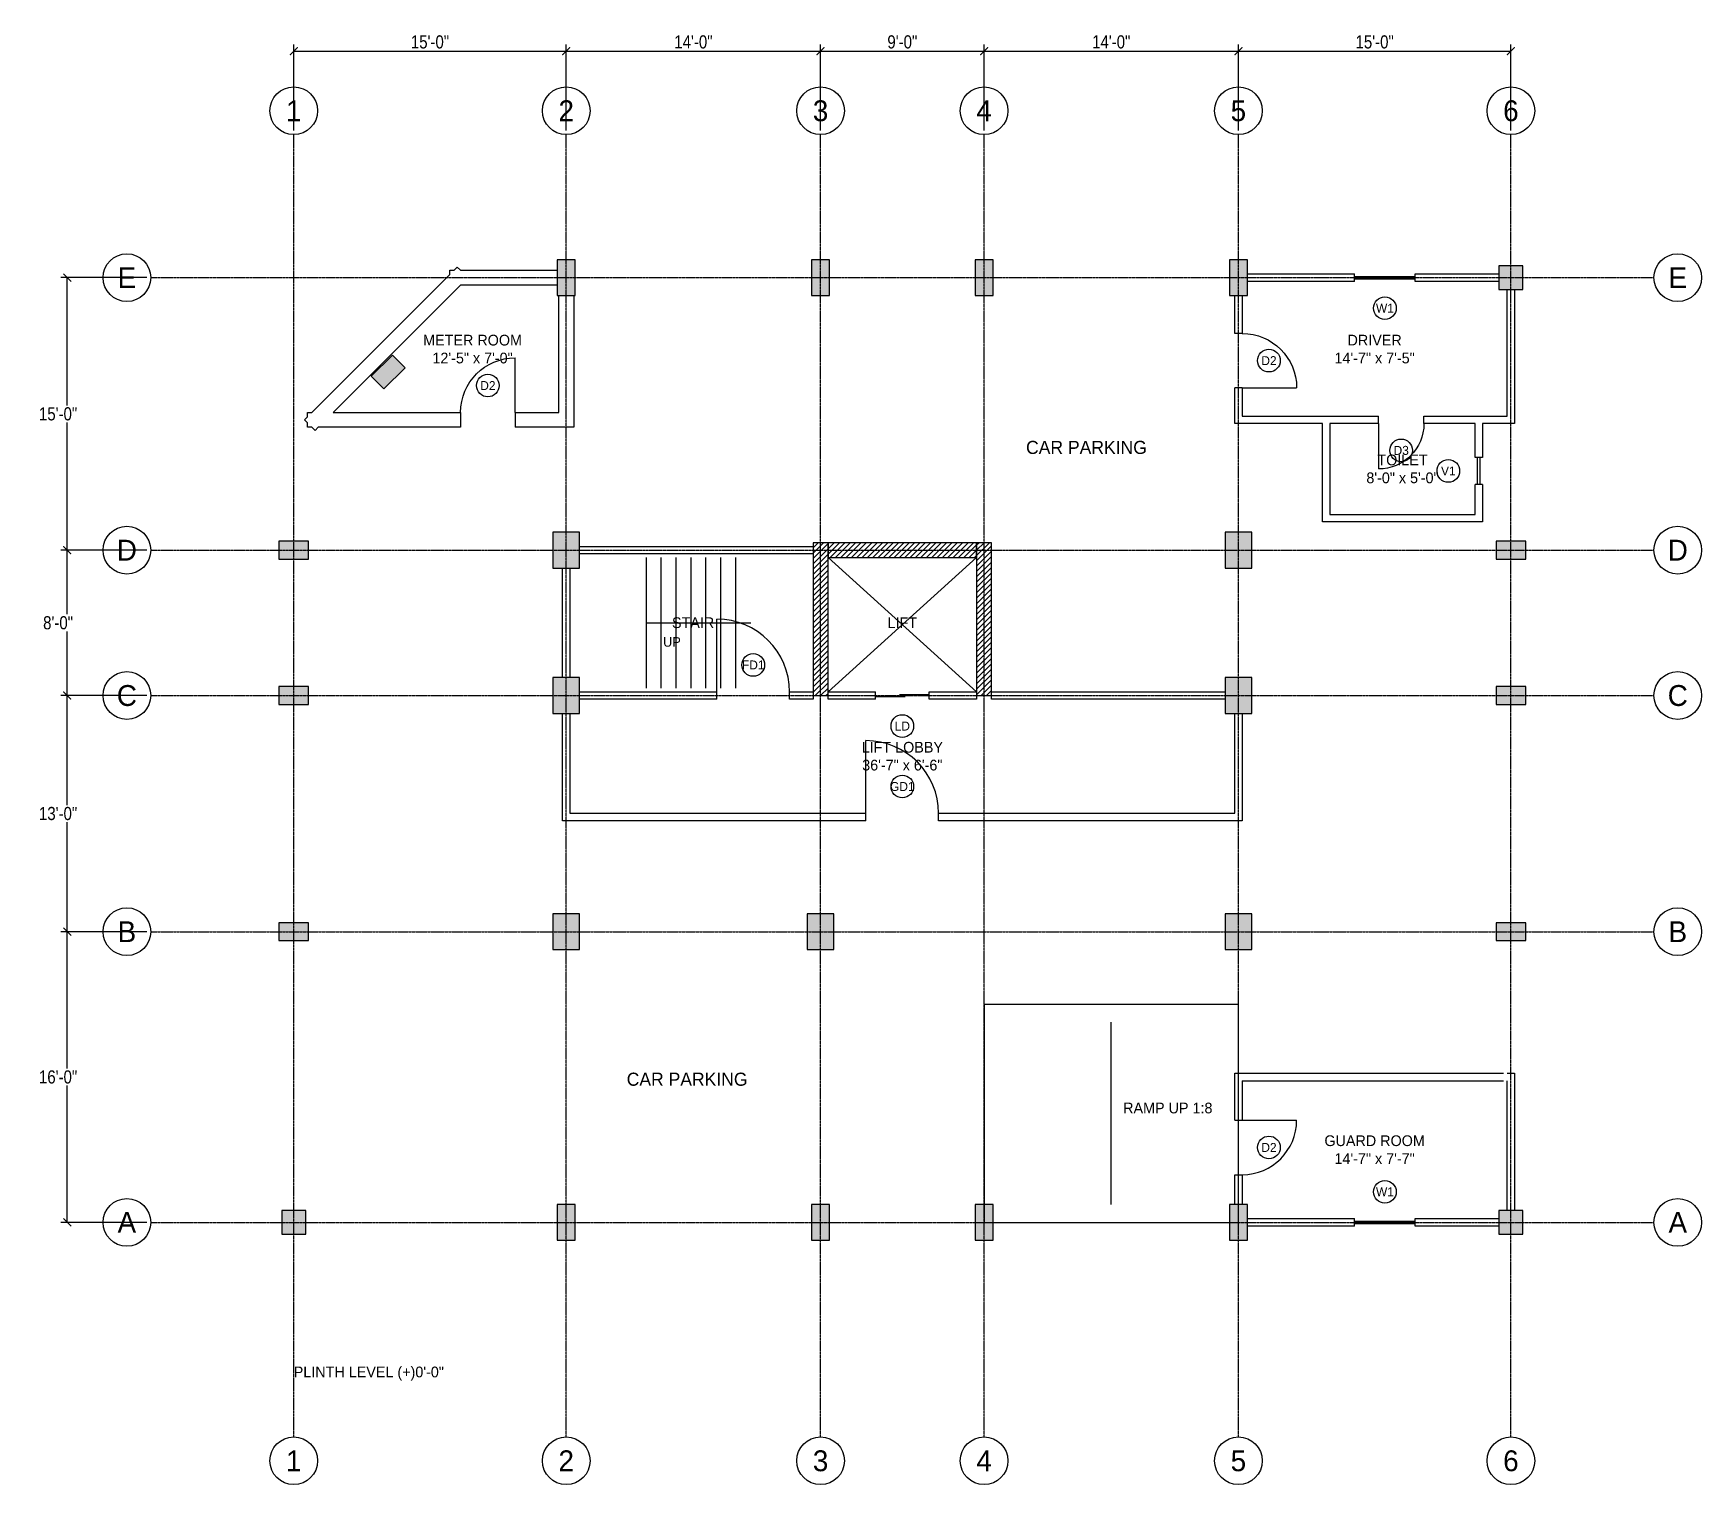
# Model space of a CAD drawing. Header units: millimetres. Extents: x -4369 to 320704, y -106852 to 19948.
# Drawn here: x -4369 to 23622, y -4400 to 19948 of the extents above; entities that cross this region are included whole.
import ezdxf
from ezdxf.enums import TextEntityAlignment as Align

# ---------------------------------------------------------------- set-up
doc = ezdxf.new("R2010")
doc.units = ezdxf.units.MM
doc.linetypes.add('CENTER', pattern=[5.08, 3.175, -0.635, 0.635, -0.635])
for name, color, linetype in [('A-COLS', 1, 'Continuous'), ('A-COLS-HATCH', 1, 'Continuous'), ('A-DOOR', 3, 'Continuous'), ('A-GLAZ', 4, 'Continuous'), ('A-GRID', 8, 'Continuous'), ('A-GRID-TEXT', 2, 'Continuous'), ('A-LEVEL', 2, 'Continuous'), ('A-RCC', 9, 'Continuous'), ('A-RCC-HATCH', 9, 'Continuous'), ('A-ROOM-NAME', 2, 'Continuous'), ('A-STAIR', 5, 'Continuous'), ('A-TAG', 2, 'Continuous'), ('A-TEXT', 7, 'Continuous'), ('DIMENSION', 3, 'Continuous'), ('DIMENTION', 3, 'Continuous'), ('WALL 10in', 7, 'Continuous'), ('wall-5', 7, 'Continuous')]:
    doc.layers.add(name, color=color, linetype=linetype)
doc.styles.add('OpenSansCondensed-Light', font='OpenSansCondensed-Light.ttf')
doc.dimstyles.new('EZDXF', dxfattribs={"dimtxt": 0.25, "dimasz": 0.175, "dimexe": 0.375, "dimexo": 0.125, "dimgap": 0.1, "dimtad": 1, "dimlfac": 100, "dimzin": 12, "dimdsep": 46, "dimtxsty": 'OpenSansCondensed-Light', "dimblk": 'ARCHTICK', "dimcen": 2.5, "dimazin": 3, "dimtfac": 0.5, "dimtmove": 2, "dimatfit": 3})

# ---------------------------------------------------------------- blocks, each defined once
blk = doc.blocks.new('_ARCHTICK')
at = {"color": 0, "linetype": 'BYBLOCK', "const_width": 0.15}
blk.add_lwpolyline([(-0.5, -0.5), (0.5, 0.5)], dxfattribs=at)
blk = doc.blocks.new('DR-400')
blk.add_line((0, 0), (0, 1219.2))
blk.add_arc((0, 0), 1219.2, 0, 90)
blk = doc.blocks.new('DR-300')
blk.add_line((0, 0), (0, 914.4))
blk.add_arc((0, 0), 914.4, 0, 90)
blk = doc.blocks.new('DR-206')
blk.add_line((0, 0), (0, 762))
blk.add_arc((0, 0), 762, 0, 90)

msp = doc.modelspace()

# ---------------------------------------------------------------- hatches: boundary and pattern name
at = {"layer": 'A-COLS-HATCH'}
h = msp.add_hatch(color=7, dxfattribs=at)
h.dxf.hatch_style = 1
h.paths.add_polyline_path([(4422, 15549.6), (4722, 15549.6), (4722, 16149.6), (4422, 16149.6)])
h = msp.add_hatch(color=7, dxfattribs=at)
h.dxf.hatch_style = 1
h.paths.add_polyline_path([(8689.2, 15549.6), (8989.2, 15549.6), (8989.2, 16149.6), (8689.2, 16149.6)])
h = msp.add_hatch(color=7, dxfattribs=at)
h.dxf.hatch_style = 1
h.paths.add_polyline_path([(11432.4, 15549.6), (11732.4, 15549.6), (11732.4, 16149.6), (11432.4, 16149.6)])
h = msp.add_hatch(color=7, dxfattribs=at)
h.dxf.hatch_style = 1
h.paths.add_polyline_path([(15699.6, 15549.6), (15999.6, 15549.6), (15999.6, 16149.6), (15699.6, 16149.6)])
h = msp.add_hatch(color=7, dxfattribs=at)
h.dxf.hatch_style = 1
h.paths.add_polyline_path([(20221.6, 15649.6), (20621.6, 15649.6), (20621.6, 16049.6), (20221.6, 16049.6)])
h = msp.add_hatch(color=7, dxfattribs=at)
h.dxf.hatch_style = 1
h.paths.add_polyline_path([(1513.021, 13983.025), (1866.575, 14336.579), (1654.443, 14548.711), (1300.889, 14195.157)])
h = msp.add_hatch(color=7, dxfattribs=at)
h.dxf.hatch_style = 1
h.paths.add_polyline_path([(4347, 10977.6), (4797, 10977.6), (4797, 11577.6), (4347, 11577.6)])
h = msp.add_hatch(color=7, dxfattribs=at)
h.dxf.hatch_style = 1
h.paths.add_polyline_path([(15624.6, 10977.6), (16074.6, 10977.6), (16074.6, 11577.6), (15624.6, 11577.6)])
h = msp.add_hatch(color=7, dxfattribs=at)
h.dxf.hatch_style = 1
h.paths.add_polyline_path([(-250, 11127.6), (250, 11127.6), (250, 11427.6), (-250, 11427.6)])
h = msp.add_hatch(color=7, dxfattribs=at)
h.dxf.hatch_style = 1
h.paths.add_polyline_path([(20171.6, 11127.6), (20671.6, 11127.6), (20671.6, 11427.6), (20171.6, 11427.6)])
h = msp.add_hatch(color=7, dxfattribs=at)
h.dxf.hatch_style = 1
h.paths.add_polyline_path([(-250, 8689.2), (250, 8689.2), (250, 8989.2), (-250, 8989.2)])
h = msp.add_hatch(color=7, dxfattribs=at)
h.dxf.hatch_style = 1
h.paths.add_polyline_path([(4347, 8539.2), (4797, 8539.2), (4797, 9139.2), (4347, 9139.2)])
h = msp.add_hatch(color=7, dxfattribs=at)
h.dxf.hatch_style = 1
h.paths.add_polyline_path([(15624.6, 8539.2), (16074.6, 8539.2), (16074.6, 9139.2), (15624.6, 9139.2)])
h = msp.add_hatch(color=7, dxfattribs=at)
h.dxf.hatch_style = 1
h.paths.add_polyline_path([(20171.6, 8689.2), (20671.6, 8689.2), (20671.6, 8989.2), (20171.6, 8989.2)])
h = msp.add_hatch(color=7, dxfattribs=at)
h.dxf.hatch_style = 1
h.paths.add_polyline_path([(4347, 4576.8), (4797, 4576.8), (4797, 5176.8), (4347, 5176.8)])
h = msp.add_hatch(color=7, dxfattribs=at)
h.dxf.hatch_style = 1
h.paths.add_polyline_path([(8614.2, 4576.8), (9064.2, 4576.8), (9064.2, 5176.8), (8614.2, 5176.8)])
h = msp.add_hatch(color=7, dxfattribs=at)
h.dxf.hatch_style = 1
h.paths.add_polyline_path([(15624.6, 4576.8), (16074.6, 4576.8), (16074.6, 5176.8), (15624.6, 5176.8)])
h = msp.add_hatch(color=7, dxfattribs=at)
h.dxf.hatch_style = 1
h.paths.add_polyline_path([(-250, 4726.8), (250, 4726.8), (250, 5026.8), (-250, 5026.8)])
h = msp.add_hatch(color=7, dxfattribs=at)
h.dxf.hatch_style = 1
h.paths.add_polyline_path([(20171.6, 4726.8), (20671.6, 4726.8), (20671.6, 5026.8), (20171.6, 5026.8)])
h = msp.add_hatch(color=7, dxfattribs=at)
h.dxf.hatch_style = 1
h.paths.add_polyline_path([(4422, -300), (4722, -300), (4722, 300), (4422, 300)])
h = msp.add_hatch(color=7, dxfattribs=at)
h.dxf.hatch_style = 1
h.paths.add_polyline_path([(8689.2, -300), (8989.2, -300), (8989.2, 300), (8689.2, 300)])
h = msp.add_hatch(color=7, dxfattribs=at)
h.dxf.hatch_style = 1
h.paths.add_polyline_path([(11432.4, -300), (11732.4, -300), (11732.4, 300), (11432.4, 300)])
h = msp.add_hatch(color=7, dxfattribs=at)
h.dxf.hatch_style = 1
h.paths.add_polyline_path([(15699.6, -300), (15999.6, -300), (15999.6, 300), (15699.6, 300)])
h = msp.add_hatch(color=7, dxfattribs=at)
h.dxf.hatch_style = 1
h.paths.add_polyline_path([(-200, -200), (200, -200), (200, 200), (-200, 200)])
h = msp.add_hatch(color=7, dxfattribs=at)
h.dxf.hatch_style = 1
h.paths.add_polyline_path([(20221.6, -200), (20621.6, -200), (20621.6, 200), (20221.6, 200)])
at = {"layer": 'A-RCC-HATCH'}
h = msp.add_hatch(dxfattribs=at)
h.set_pattern_fill('ANSI31', scale=20)
h.paths.add_polyline_path([(8714.2, 8839.2), (8964.2, 8839.2), (8964.2, 11402.6), (8714.2, 11402.6)])
h = msp.add_hatch(dxfattribs=at)
h.set_pattern_fill('ANSI31', scale=20)
h.paths.add_polyline_path([(8964.2, 11152.6), (11457.4, 11152.6), (11457.4, 11402.6), (8964.2, 11402.6)])
h = msp.add_hatch(dxfattribs=at)
h.set_pattern_fill('ANSI31', scale=20)
h.paths.add_polyline_path([(11457.4, 8839.2), (11707.4, 8839.2), (11707.4, 11402.6), (11457.4, 11402.6)])

# ---------------------------------------------------------------- linework, layer by layer
at = {"layer": 'A-COLS'}
for points in [[(4422, 15549.6), (4722, 15549.6), (4722, 16149.6), (4422, 16149.6)], [(8689.2, 15549.6), (8989.2, 15549.6), (8989.2, 16149.6), (8689.2, 16149.6)], [(11432.4, 15549.6), (11732.4, 15549.6), (11732.4, 16149.6), (11432.4, 16149.6)], [(15699.6, 15549.6), (15999.6, 15549.6), (15999.6, 16149.6), (15699.6, 16149.6)], [(20221.6, 15649.6), (20621.6, 15649.6), (20621.6, 16049.6), (20221.6, 16049.6)], [(1513.021, 13983.025), (1866.575, 14336.579), (1654.443, 14548.711), (1300.889, 14195.157)], [(4347, 10977.6), (4797, 10977.6), (4797, 11577.6), (4347, 11577.6)], [(15624.6, 10977.6), (16074.6, 10977.6), (16074.6, 11577.6), (15624.6, 11577.6)], [(-250, 11127.6), (250, 11127.6), (250, 11427.6), (-250, 11427.6)], [(20171.6, 11127.6), (20671.6, 11127.6), (20671.6, 11427.6), (20171.6, 11427.6)], [(-250, 8689.2), (250, 8689.2), (250, 8989.2), (-250, 8989.2)], [(4347, 8539.2), (4797, 8539.2), (4797, 9139.2), (4347, 9139.2)], [(15624.6, 8539.2), (16074.6, 8539.2), (16074.6, 9139.2), (15624.6, 9139.2)], [(20171.6, 8689.2), (20671.6, 8689.2), (20671.6, 8989.2), (20171.6, 8989.2)], [(4347, 4576.8), (4797, 4576.8), (4797, 5176.8), (4347, 5176.8)], [(8614.2, 4576.8), (9064.2, 4576.8), (9064.2, 5176.8), (8614.2, 5176.8)], [(15624.6, 4576.8), (16074.6, 4576.8), (16074.6, 5176.8), (15624.6, 5176.8)], [(-250, 4726.8), (250, 4726.8), (250, 5026.8), (-250, 5026.8)], [(20171.6, 4726.8), (20671.6, 4726.8), (20671.6, 5026.8), (20171.6, 5026.8)], [(4422, -300), (4722, -300), (4722, 300), (4422, 300)], [(8689.2, -300), (8989.2, -300), (8989.2, 300), (8689.2, 300)], [(11432.4, -300), (11732.4, -300), (11732.4, 300), (11432.4, 300)], [(15699.6, -300), (15999.6, -300), (15999.6, 300), (15699.6, 300)], [(-200, -200), (200, -200), (200, 200), (-200, 200)], [(20221.6, -200), (20621.6, -200), (20621.6, 200), (20221.6, 200)]]:
    msp.add_lwpolyline(points, close=True, dxfattribs=at)
at = {"layer": 'A-DOOR'}
for p, q in [((15912.1, 14914.4), (15787.1, 14914.4)), ((15912.1, 14000), (15787.1, 14000)), ((2800, 13589.1), (2800, 13339.1)), ((3714.4, 13589.1), (3714.4, 13339.1)), ((18200, 13401.6), (18200, 13526.6)), ((18962, 13401.6), (18962, 13526.6)), ((7100, 8776.7), (7100, 8901.7)), ((8319.2, 8776.7), (8319.2, 8901.7)), ((9760.8, 8776.7), (9760.8, 8901.7)), ((9760.8, 8823.575), (10255.8, 8823.575)), ((10165.8, 8854.825), (10660.8, 8854.825)), ((10660.8, 8776.7), (10660.8, 8901.7)), ((9601.2, 6737.5), (9601.2, 6862.5)), ((10820.4, 6737.5), (10820.4, 6862.5)), ((15787.1, 1714.4), (15912.1, 1714.4)), ((15787.1, 800), (15912.1, 800))]:
    msp.add_line(p, q, dxfattribs=at)
at = {"layer": 'A-GLAZ'}
for p, q in [((17800, 15787.1), (17800, 15912.1)), ((17800, 15870.433), (18816, 15870.433)), ((17800, 15849.6), (18816, 15849.6)), ((17800, 15828.767), (18816, 15828.767)), ((18816, 15787.1), (18816, 15912.1)), ((19946.6, 12834.8), (19821.6, 12834.8)), ((19863.267, 12377.6), (19863.267, 12834.8)), ((19904.933, 12377.6), (19904.933, 12834.8)), ((19946.6, 12377.6), (19821.6, 12377.6)), ((17800, -62.5), (17800, 62.5)), ((17800, 20.833), (18816, 20.833)), ((17800, 0), (18816, 0)), ((18816, -62.5), (18816, 62.5)), ((17800, -20.833), (18816, -20.833))]:
    msp.add_line(p, q, dxfattribs=at)
at = {"layer": 'A-GRID', "linetype": 'CENTER'}
for p, q in [((0, -3600), (0, 18249.6)), ((4572, -3600), (4572, 18249.6)), ((8839.2, -3600), (8839.2, 18249.6)), ((11582.4, -3600), (11582.4, 18249.6)), ((15849.6, -3600), (15849.6, 18249.6)), ((20421.6, -3600), (20421.6, 18249.6)), ((-2400, 15849.6), (22821.6, 15849.6)), ((-2400, 11277.6), (22821.6, 11277.6)), ((-2400, 8839.2), (22821.6, 8839.2)), ((-2400, 4876.8), (22821.6, 4876.8)), ((-2400, 0), (22821.6, 0))]:
    msp.add_line(p, q, dxfattribs=at)
at = {"layer": 'A-GRID'}
for centre in [(0, 18649.6), (4572, 18649.6), (8839.2, 18649.6), (11582.4, 18649.6), (15849.6, 18649.6), (20421.6, 18649.6), (-2800, 15849.6), (23221.6, 15849.6), (-2800, 11277.6), (23221.6, 11277.6), (-2800, 8839.2), (23221.6, 8839.2), (-2800, 4876.8), (23221.6, 4876.8), (-2800, 0), (23221.6, 0), (0, -4000), (4572, -4000), (8839.2, -4000), (11582.4, -4000), (15849.6, -4000), (20421.6, -4000)]:
    msp.add_circle(centre, 400, dxfattribs=at)
at = {"layer": 'A-RCC'}
for points in [[(8714.2, 8839.2), (8964.2, 8839.2), (8964.2, 11402.6), (8714.2, 11402.6)], [(8964.2, 11152.6), (11457.4, 11152.6), (11457.4, 11402.6), (8964.2, 11402.6)], [(11457.4, 8839.2), (11707.4, 8839.2), (11707.4, 11402.6), (11457.4, 11402.6)]]:
    msp.add_lwpolyline(points, close=True, dxfattribs=at)
at = {"layer": 'A-STAIR'}
for p, q in [((5916.2, 8964.2), (5916.2, 11152.6)), ((6166.2, 8964.2), (6166.2, 11152.6)), ((6416.2, 8964.2), (6416.2, 11152.6)), ((6666.2, 8964.2), (6666.2, 11152.6)), ((6916.2, 8964.2), (6916.2, 11152.6)), ((7166.2, 8964.2), (7166.2, 11152.6)), ((7416.2, 8964.2), (7416.2, 11152.6)), ((5916.2, 10058.4), (7666.2, 10058.4))]:
    msp.add_line(p, q, dxfattribs=at)
at = {"layer": 'A-TAG'}
for centre in [(18308, 15337.1), (16362.1, 14457.2), (3257.2, 14039.1), (18581, 12951.6), (19371.6, 12606.2), (7709.6, 9351.7), (10210.8, 8326.7), (10210.8, 7312.5), (16362.1, 1257.2), (18308, 512.5)]:
    msp.add_circle(centre, 190, dxfattribs=at)
at = {"layer": 'A-TEXT'}
for p, q in [((8964.2, 8901.7), (11457.4, 11152.6)), ((8964.2, 11152.6), (11457.4, 8901.7)), ((13716, 300), (13716, 3357.6))]:
    msp.add_line(p, q, dxfattribs=at)
msp.add_lwpolyline([(11582.4, 0), (15849.6, 0), (15849.6, 3657.6), (11582.4, 3657.6)], close=True, dxfattribs=at)
at = {"layer": 'WALL 10in'}
for p, q in [((2618.2, 15901.377), (2618.2, 15974.6)), ((2618.2, 15974.6), (2691.423, 15974.6)), ((2691.423, 15974.6), (2743.2, 16026.377)), ((2743.2, 16026.377), (2794.977, 15974.6)), ((2794.977, 15974.6), (4422, 15974.6)), ((305.923, 13589.1), (2618.2, 15901.377)), ((2794.977, 15724.6), (659.477, 13589.1)), ((4422, 15724.6), (2794.977, 15724.6)), ((4447, 13589.1), (4447, 15549.6)), ((4697, 15549.6), (4697, 13589.1)), ((180.923, 13464.1), (232.7, 13515.877)), ((232.7, 13412.323), (180.923, 13464.1)), ((232.7, 13515.877), (232.7, 13589.1)), ((232.7, 13589.1), (305.923, 13589.1)), ((659.477, 13589.1), (2800, 13589.1)), ((3714.4, 13589.1), (4447, 13589.1)), ((4697, 13589.1), (4697, 13339.1)), ((232.7, 13339.1), (232.7, 13412.323)), ((305.923, 13339.1), (232.7, 13339.1)), ((357.7, 13287.323), (305.923, 13339.1)), ((409.477, 13339.1), (357.7, 13287.323)), ((2800, 13339.1), (409.477, 13339.1)), ((4447, 13339.1), (3714.4, 13339.1)), ((4697, 13339.1), (4447, 13339.1))]:
    msp.add_line(p, q, dxfattribs=at)
at = {"layer": 'wall-5'}
for p, q in [((15999.6, 15912.1), (17800, 15912.1)), ((17800, 15787.1), (15999.6, 15787.1)), ((18816, 15912.1), (20221.6, 15912.1)), ((20221.6, 15787.1), (18816, 15787.1)), ((15787.1, 14914.4), (15787.1, 15549.6)), ((15912.1, 15549.6), (15912.1, 14914.4)), ((20359.1, 13526.6), (20359.1, 15649.6)), ((20484.1, 15649.6), (20484.1, 13526.6)), ((15787.1, 13526.6), (15787.1, 14000)), ((15912.1, 14000), (15912.1, 13526.6)), ((15787.1, 13401.6), (15787.1, 13526.6)), ((15912.1, 13526.6), (17258.6, 13526.6)), ((17258.6, 13526.6), (17383.6, 13526.6)), ((17383.6, 13526.6), (18200, 13526.6)), ((18962, 13526.6), (19821.6, 13526.6)), ((19821.6, 13526.6), (19946.6, 13526.6)), ((19946.6, 13526.6), (20359.1, 13526.6)), ((20484.1, 13526.6), (20484.1, 13401.6)), ((15912.1, 13401.6), (15787.1, 13401.6)), ((17258.6, 13401.6), (15912.1, 13401.6)), ((17258.6, 11877.6), (17258.6, 13401.6)), ((17383.6, 13401.6), (17383.6, 11877.6)), ((18200, 13401.6), (17383.6, 13401.6)), ((19821.6, 13401.6), (18962, 13401.6)), ((19821.6, 12834.8), (19821.6, 13401.6)), ((20359.1, 13401.6), (19946.6, 13401.6)), ((19946.6, 13401.6), (19946.6, 12834.8)), ((20484.1, 13401.6), (20359.1, 13401.6)), ((19821.6, 11877.6), (19821.6, 12377.6)), ((19946.6, 12377.6), (19946.6, 11877.6)), ((17258.6, 11752.6), (17258.6, 11877.6)), ((17383.6, 11877.6), (19821.6, 11877.6)), ((19946.6, 11877.6), (19946.6, 11752.6)), ((17383.6, 11752.6), (17258.6, 11752.6)), ((19821.6, 11752.6), (17383.6, 11752.6)), ((19946.6, 11752.6), (19821.6, 11752.6)), ((4797, 11340.1), (8714.2, 11340.1)), ((8714.2, 11215.1), (4797, 11215.1)), ((4509.5, 9139.2), (4509.5, 10977.6)), ((4634.5, 10977.6), (4634.5, 9139.2)), ((4797, 8901.7), (7100, 8901.7)), ((7100, 8776.7), (4797, 8776.7)), ((8319.2, 8901.7), (8714.2, 8901.7)), ((8714.2, 8776.7), (8319.2, 8776.7)), ((8714.2, 8839.2), (8714.2, 8776.7)), ((8964.2, 8901.7), (9760.8, 8901.7)), ((8964.2, 8776.7), (8964.2, 8839.2)), ((9760.8, 8776.7), (8964.2, 8776.7)), ((10660.8, 8901.7), (11457.4, 8901.7)), ((11457.4, 8776.7), (10660.8, 8776.7)), ((11457.4, 8839.2), (11457.4, 8776.7)), ((11707.4, 8901.7), (15624.6, 8901.7)), ((11707.4, 8776.7), (11707.4, 8839.2)), ((15624.6, 8776.7), (11707.4, 8776.7)), ((4509.5, 6862.5), (4509.5, 8539.2)), ((4634.5, 8539.2), (4634.5, 6862.5)), ((15787.1, 6862.5), (15787.1, 8539.2)), ((15912.1, 8539.2), (15912.1, 6862.5)), ((4509.5, 6737.5), (4509.5, 6862.5)), ((4634.5, 6737.5), (4509.5, 6737.5)), ((4634.5, 6862.5), (9601.2, 6862.5)), ((9601.2, 6737.5), (4634.5, 6737.5)), ((10820.4, 6862.5), (15787.1, 6862.5)), ((15787.1, 6737.5), (10820.4, 6737.5)), ((15912.1, 6737.5), (15787.1, 6737.5)), ((15912.1, 6862.5), (15912.1, 6737.5)), ((15787.1, 2375.9), (15787.1, 2500.9)), ((15787.1, 2500.9), (15912.1, 2500.9)), ((15787.1, 1714.4), (15787.1, 2375.9)), ((15912.1, 2500.9), (20299.1, 2500.9)), ((15912.1, 2375.9), (15912.1, 1714.4)), ((15912.1, 2375.9), (20299.1, 2375.9)), ((20359.1, 2500.9), (20484.1, 2500.9)), ((20359.1, 200), (20359.1, 2375.9)), ((20484.1, 2500.9), (20484.1, 2375.9)), ((20484.1, 2375.9), (20484.1, 200)), ((15787.1, 300), (15787.1, 800)), ((15912.1, 800), (15912.1, 300)), ((15999.6, 62.5), (17800, 62.5)), ((18816, 62.5), (20221.6, 62.5)), ((17800, -62.5), (15999.6, -62.5)), ((20221.6, -62.5), (18816, -62.5))]:
    msp.add_line(p, q, dxfattribs=at)

# ---------------------------------------------------------------- block references
at = {"layer": 'A-DOOR', "yscale": -1}
for p, rotation in [((15912.1, 14000), 90), ((3714.4, 13589.1), 180)]:
    msp.add_blockref('DR-300', p, dxfattribs=dict(at, rotation=rotation))
msp.add_blockref('DR-206', (18200, 13401.6), dxfattribs=at)
at = {"layer": 'A-DOOR'}
for p in [(7100, 8901.7), (9601.2, 6862.5)]:
    msp.add_blockref('DR-400', p, dxfattribs=at)
at = {"layer": 'A-DOOR', "rotation": -90}
msp.add_blockref('DR-300', (15912.1, 1714.4), dxfattribs=at)

# ---------------------------------------------------------------- texts
at = {"layer": 'A-GRID-TEXT'}
for s, p in [('1', (0, 18649.6)), ('2', (4572, 18649.6)), ('3', (8839.2, 18649.6)), ('4', (11582.4, 18649.6)), ('5', (15849.6, 18649.6)), ('6', (20421.6, 18649.6)), ('E', (-2800, 15849.6)), ('E', (23221.6, 15849.6)), ('D', (-2800, 11277.6)), ('D', (23221.6, 11277.6)), ('C', (-2800, 8839.2)), ('C', (23221.6, 8839.2)), ('B', (-2800, 4876.8)), ('B', (23221.6, 4876.8)), ('A', (-2800, 0)), ('A', (23221.6, 0)), ('1', (0, -4000)), ('2', (4572, -4000)), ('3', (8839.2, -4000)), ('4', (11582.4, -4000)), ('5', (15849.6, -4000)), ('6', (20421.6, -4000))]:
    msp.add_text(s, height=350, dxfattribs=at).set_placement(p, align=Align.MIDDLE_CENTER)
at = {"layer": 'A-LEVEL'}
msp.add_text('PLINTH LEVEL (+)0\'-0"', height=180, dxfattribs=at).set_placement((0, -2600))
at = {"layer": 'A-ROOM-NAME', "attachment_point": 5}
for s, insert, char_height in [('METER ROOM\\P12\'-5" x 7\'-0"', (3000, 14650), 180), ('DRIVER\\P14\'-7" x 7\'-5"', (18135, 14650), 180), ('CAR PARKING', (13300, 13000), 220), ('TOILET\\P8\'-0" x 5\'-0"', (18602.6, 12639.6), 180), ('STAIR', (6700, 10060), 180), ('LIFT', (10210.8, 10060), 180), ('LIFT LOBBY\\P36\'-7" x 6\'-6"', (10210.8, 7820), 180), ('CAR PARKING', (6600, 2400), 220), ('GUARD ROOM\\P14\'-7" x 7\'-7"', (18135, 1220), 180)]:
    msp.add_mtext(s, dxfattribs=dict(at, insert=insert, char_height=char_height))
at = {"layer": 'A-STAIR'}
msp.add_text('UP', height=160, dxfattribs=at).set_placement((6197, 9658.4))
at = {"layer": 'A-TAG'}
for s, p in [('W1', (18308, 15337.1)), ('D2', (16362.1, 14457.2)), ('D2', (3257.2, 14039.1)), ('D3', (18581, 12951.6)), ('V1', (19371.6, 12606.2)), ('FD1', (7709.6, 9351.7)), ('LD', (10210.8, 8326.7)), ('GD1', (10210.8, 7312.5)), ('D2', (16362.1, 1257.2)), ('W1', (18308, 512.5))]:
    msp.add_text(s, height=150, dxfattribs=at).set_placement(p, align=Align.MIDDLE_CENTER)
at = {"layer": 'A-TEXT'}
msp.add_text('RAMP UP 1:8', height=180, dxfattribs=at).set_placement((13916, 1828.8))

# ---------------------------------------------------------------- dimensions: what is measured, and where the dimension line sits
at = {"layer": 'DIMENSION'}
for base, p1, p2, text in [((0, 19649.6), (0, 18249.6), (4572, 18249.6), '15\'-0"'), ((4572, 19649.6), (4572, 18249.6), (8839.2, 18249.6), '14\'-0"'), ((8839.2, 19649.6), (8839.2, 18249.6), (11582.4, 18249.6), '9\'-0"'), ((11582.4, 19649.6), (11582.4, 18249.6), (15849.6, 18249.6), '14\'-0"'), ((15849.6, 19649.6), (15849.6, 18249.6), (20421.6, 18249.6), '15\'-0"')]:
    msp.add_linear_dim(base=base, p1=p1, p2=p2, text=text, dimstyle='EZDXF', override={"dimtxt": 220, "dimasz": 132, "dimexe": 110, "dimexo": 66, "dimgap": 44, "dimtad": 1, "dimtih": 1, "dimtoh": 1, "dimdec": 0}, dxfattribs=at).render()
at = {"layer": 'DIMENTION'}
for base, p1, p2, text in [((-3800, 11277.6), (-2400, 11277.6), (-2400, 15849.6), '15\'-0"'), ((-3800, 8839.2), (-2400, 8839.2), (-2400, 11277.6), '8\'-0"'), ((-3800, 4876.8), (-2400, 4876.8), (-2400, 8839.2), '13\'-0"'), ((-3800, 0), (-2400, 0), (-2400, 4876.8), '16\'-0"')]:
    msp.add_linear_dim(base=base, p1=p1, p2=p2, angle=90, text=text, dimstyle='EZDXF', override={"dimtxt": 220, "dimasz": 132, "dimexe": 110, "dimexo": 66, "dimgap": 44, "dimtad": 1, "dimtih": 1, "dimtoh": 1, "dimdec": 0}, dxfattribs=at).render()

doc.saveas('drawing.dxf')
